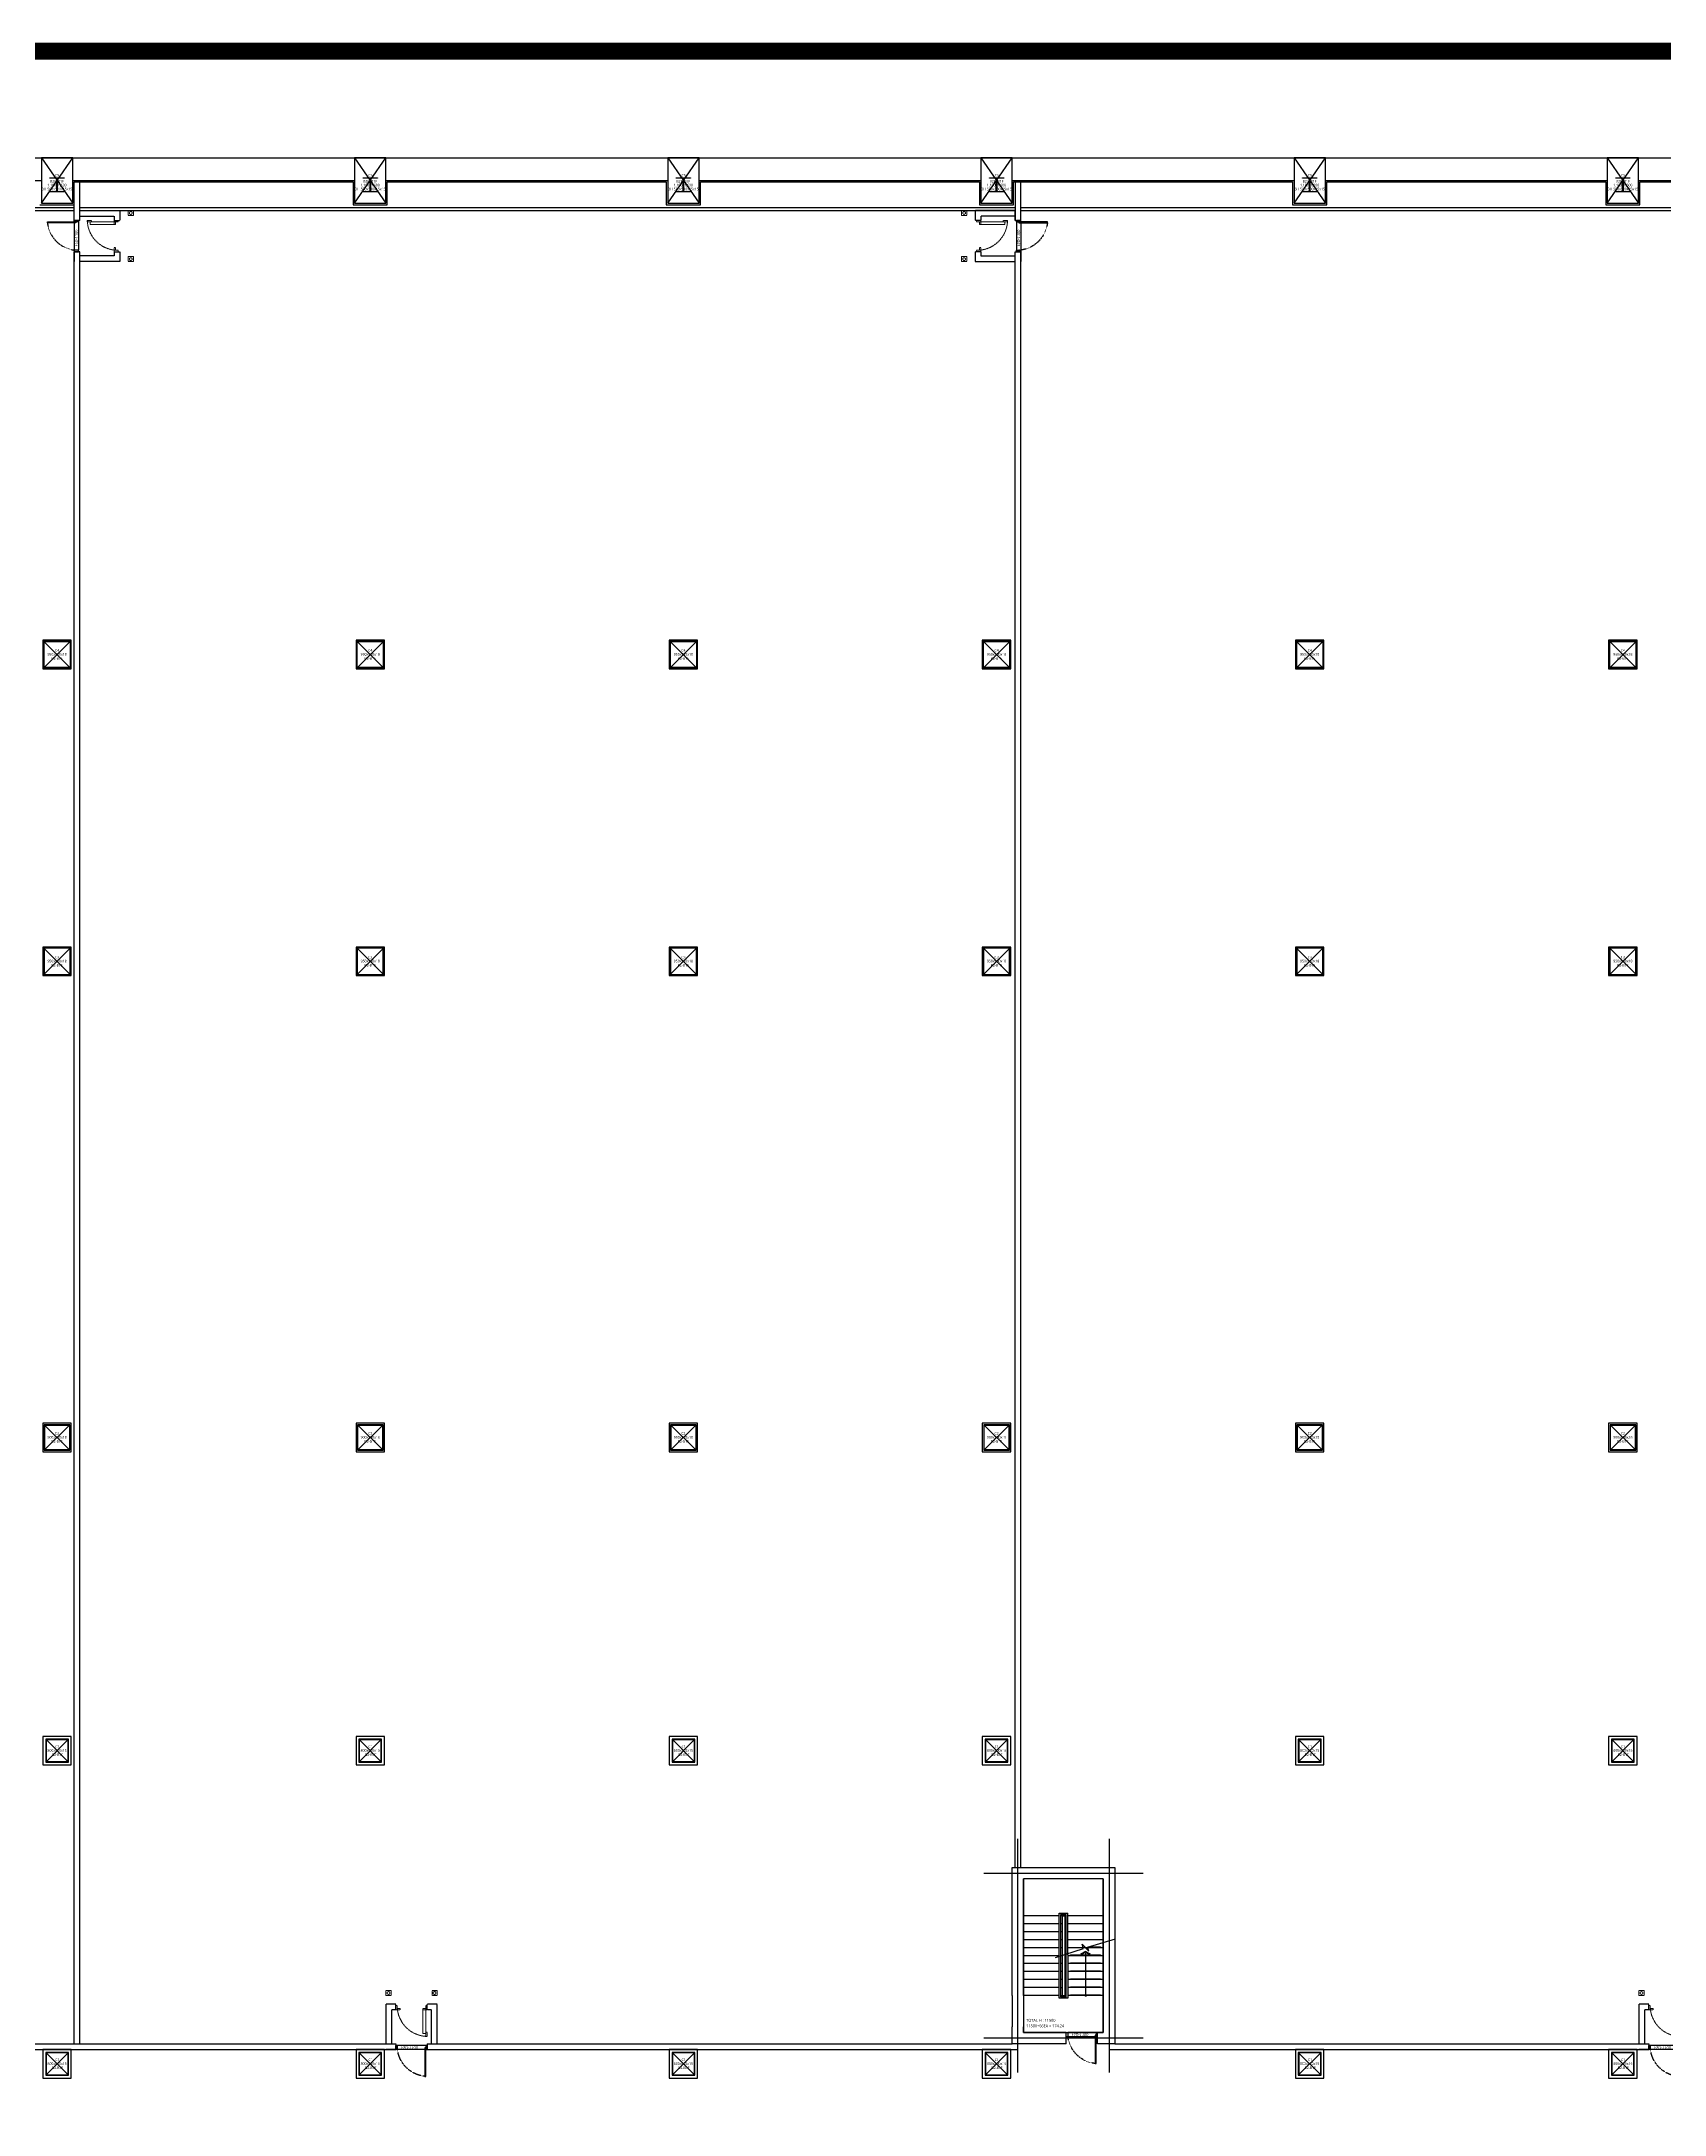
# Model space of a CAD drawing. Header units: millimetres. Extents: x -26983 to 60590, y 825 to 42375.
# Drawn here: x 57803 to 58919, y 17885 to 19309 of the extents above; entities that cross this region are included whole.
import ezdxf
from ezdxf.enums import TextEntityAlignment as Align

# ---------------------------------------------------------------- set-up
doc = ezdxf.new("R2010")
doc.units = ezdxf.units.MM
doc.header["$LTSCALE"] = 100
doc.header["$MEASUREMENT"] = 0
doc.header["$PDSIZE"] = -10
doc.linetypes.add('-HID', pattern=[2.5, 1.5, -1])
doc.linetypes.add('HID', pattern=[2.5, 1.5, -1])
doc.layers.get('0').update_dxf_attribs({"linetype": 'CONTINUOUS'})
doc.layers.get('Defpoints').update_dxf_attribs({"color": 171, "linetype": 'CONTINUOUS'})
doc.layers.add('#프레임 라인', color=189, linetype='CONTINUOUS', plot=False)
for name, color, linetype in [('DOOR', 4, 'CONTINUOUS'), ('DOOR ELE', 253, 'CONTINUOUS'), ('DOOR(OPEN ELE)', 5, 'CONTINUOUS'), ('ELE9', 9, 'CONTINUOUS'), ('FIN(패널-200글라스울64k)', 4, 'CONTINUOUS'), ('FIN(패널-T150 방열)', 9, 'CONTINUOUS'), ('STEEL', 5, 'CONTINUOUS'), ('단열패널-방열문(저온공사분)', 251, 'CONTINUOUS')]:
    doc.layers.add(name, color=color, linetype=linetype)
doc.styles.add('TE', font='malgun_0.ttf')
doc.styles.add('나눔바른고딕', font='NanumBarunGothic.ttf')

# ---------------------------------------------------------------- blocks, each defined once
blk = doc.blocks.new('C5-B2-B1F')
at = {"color": 0, "linetype": 'ByBlock', "ltscale": 0.5}
for p, q in [((-8, 85), (-250, 85)), ((-8, -385), (-8, 85)), ((250, 85), (8, 85)), ((8, 85), (8, -385)), ((-250, -385), (-8, -385)), ((8, -385), (250, -385))]:
    blk.add_line(p, q, dxfattribs=at)
blk.add_lwpolyline([(-550, -800), (550, -800), (550, 800), (-550, 800)], close=True)
for points in [[(-250, 85), (-250, 100), (250, 100), (250, 85)], [(250, -385), (250, -400), (-250, -400), (-250, -385)]]:
    blk.add_lwpolyline(points, dxfattribs=at)
at = {"layer": 'Defpoints', "ltscale": 10000}
for p, q in [((-550, -800), (550, 800)), ((-550, 800), (550, -800))]:
    blk.add_line(p, q, dxfattribs=at)
at = {"layer": 'Defpoints', "style": 'TE'}
for s, p in [('B2F~B1F', (-4, -70)), ('C5', (7, 142)), ('BH-500x500x15x15', (-4, -344)), ('1,100x1,600', (-4, -205))]:
    blk.add_text(s, height=90, dxfattribs=at).set_placement(p, align=Align.CENTER)
blk = doc.blocks.new('C3-B2-B1F')
at = {"layer": '#프레임 라인', "ltscale": 0.1}
blk.add_lwpolyline([(-500, -500), (500, -500), (500, 500), (-500, 500)], close=True, dxfattribs=at)
for points in [[(-475, -475), (475, -475), (475, 475), (-475, 475)], [(-457, -457), (457, -457), (457, 457), (-457, 457)]]:
    blk.add_lwpolyline(points, close=True)
at = {"layer": 'Defpoints', "ltscale": 10000}
for p, q in [((-475, -475), (475, 475)), ((475, -475), (-475, 475))]:
    blk.add_line(p, q, dxfattribs=at)
at = {"layer": 'Defpoints', "style": 'TE'}
for s, p in [('950x950x18', (0, -35)), ('C3', (0, 102)), ('B2-B1F', (-6, -182))]:
    blk.add_text(s, height=90, dxfattribs=at).set_placement(p, align=Align.CENTER)
blk = doc.blocks.new('*U186')
at = {"color": 0, "linetype": 'ByBlock'}
for p, q in [((450, 450), (-450, 450)), ((-450, 450), (-450, -450)), ((-432, 432), (432, 432)), ((-432, -432), (-432, 432)), ((432, 432), (432, -432)), ((450, -450), (450, 450)), ((-450, -450), (450, -450)), ((432, -432), (-432, -432))]:
    blk.add_line(p, q, dxfattribs=at)
at = {"layer": 'Defpoints'}
blk.add_point((0, 0), dxfattribs=at)
blk = doc.blocks.new('C2-B2-B1F')
at = {"layer": '#프레임 라인', "ltscale": 0.1}
blk.add_lwpolyline([(-500, -500), (500, -500), (500, 500), (-500, 500)], close=True, dxfattribs=at)
at = {"layer": 'Defpoints', "ltscale": 10000}
for p, q in [((-450, -450), (450, 450)), ((450, -450), (-450, 450))]:
    blk.add_line(p, q, dxfattribs=at)
at = {"ltscale": 0.1}
blk.add_blockref('*U186', (0, 0), dxfattribs=at)
at = {"layer": 'Defpoints', "style": 'TE'}
for s, p in [('900x900x18', (0, -35)), ('C2', (0, 102)), ('B2-B1F', (-6, -182))]:
    blk.add_text(s, height=90, dxfattribs=at).set_placement(p, align=Align.CENTER)
blk = doc.blocks.new('C1-B2-B1')
at = {"layer": '#프레임 라인', "ltscale": 0.1}
blk.add_lwpolyline([(-500, -500), (500, -500), (500, 500), (-500, 500)], close=True, dxfattribs=at)
for points in [[(-400, -400), (400, -400), (400, 400), (-400, 400)], [(-385, -385), (385, -385), (385, 385), (-385, 385)]]:
    blk.add_lwpolyline(points, close=True)
at = {"layer": 'Defpoints', "ltscale": 10000}
for p, q in [((-400, -400), (400, 400)), ((400, -400), (-400, 400))]:
    blk.add_line(p, q, dxfattribs=at)
at = {"layer": 'Defpoints', "style": 'TE'}
for s, p in [('800x800x15', (0, -35)), ('C1', (9, 102)), ('B2-B1F', (15, -182))]:
    blk.add_text(s, height=90, dxfattribs=at).set_placement(p, align=Align.CENTER)
blk = doc.blocks.new('*U194')
at = {"color": 0, "linetype": 'ByBlock'}
for p, q in [((475, 475), (-475, 475)), ((-475, 475), (-475, -475)), ((-457, 457), (457, 457)), ((-457, -457), (-457, 457)), ((457, 457), (457, -457)), ((475, -475), (475, 475)), ((-475, -475), (475, -475)), ((457, -457), (-457, -457))]:
    blk.add_line(p, q, dxfattribs=at)
at = {"layer": 'Defpoints'}
blk.add_point((0, 0), dxfattribs=at)
blk = doc.blocks.new('C4-B2-B1F')
at = {"layer": '#프레임 라인', "ltscale": 0.1}
blk.add_lwpolyline([(-500, -500), (500, -500), (500, 500), (-500, 500)], close=True, dxfattribs=at)
at = {"layer": 'Defpoints', "ltscale": 10000}
for p, q in [((-475, -475), (475, 475)), ((475, -475), (-475, 475))]:
    blk.add_line(p, q, dxfattribs=at)
at = {"ltscale": 0.1}
blk.add_blockref('*U194', (0, 0), dxfattribs=at)
at = {"layer": 'Defpoints', "style": 'TE'}
for s, p in [('950x950x18', (0, -35)), ('C4', (0, 102)), ('B2-B1F', (-6, -182))]:
    blk.add_text(s, height=90, dxfattribs=at).set_placement(p, align=Align.CENTER)
blk = doc.blocks.new('A$C48EA7C17')
at = {"layer": 'DOOR'}
for points in [[(965, 1088), (1000, 1088), (1000, 88), (965, 88)], [(-50, 0), (0, 0), (0, 150), (-50, 150)], [(1050, 0), (1000, 0), (1000, 150), (1050, 150)]]:
    blk.add_lwpolyline(points, close=True, dxfattribs=at)
at = {"layer": 'DOOR ELE', "ltscale": 0.1}
for points in [[(965, 150), (0, 150)], [(1000, 0), (0, 0)]]:
    blk.add_lwpolyline(points, dxfattribs=at)
at = {"layer": 'DOOR(OPEN ELE)', "linetype": 'HID', "ltscale": 0.05}
blk.add_arc((1084, 7), 1087, 96.27854, 175.76232, dxfattribs=at)
at = {"layer": 'Defpoints', "style": '나눔바른고딕'}
blk.add_text('FSD-1100', height=100, dxfattribs=at).set_placement((139, 28))
blk = doc.blocks.new('A$C236D454C')
at = {"layer": 'FIN(패널-200글라스울64k)', "ltscale": 1000}
for points in [[(0, 1112), (350, 1112)], [(350, 912), (0, 912)], [(350, 1112), (350, 912)], [(1450, 1112), (1450, 912)], [(1450, 1112), (1800, 1112)], [(1450, 912), (1800, 912)]]:
    blk.add_lwpolyline(points, dxfattribs=at)
at = {"layer": 'FIN(패널-T150 방열)', "linetype": '-HID', "ltscale": 0.1}
for points in [[(350, 2512), (0, 2512), (0, 1112)], [(350, 2312), (200, 2312), (200, 1112)], [(350, 2312), (350, 2512)], [(1800, 1112), (1800, 2512), (1450, 2512)], [(1450, 2312), (1450, 2512)], [(1600, 1112), (1600, 2312), (1450, 2312)]]:
    blk.add_lwpolyline(points, dxfattribs=at)
at = {"layer": 'STEEL', "linetype": '-HID', "lineweight": 0, "ltscale": 0.1}
for p, q in [((0, 2992), (180, 2992)), ((0, 2812), (0, 2992)), ((180, 2992), (180, 2812)), ((1620, 2992), (1800, 2992)), ((1620, 2812), (1620, 2992)), ((1800, 2992), (1800, 2812)), ((180, 2812), (0, 2812)), ((1800, 2812), (1620, 2812))]:
    blk.add_line(p, q, dxfattribs=at)
for centre in [(90, 2902), (1710, 2902)]:
    blk.add_circle(centre, 50, dxfattribs=at)
at = {"layer": '단열패널-방열문(저온공사분)', "linetype": '-HID', "lineweight": 0, "ltscale": 0.1}
for points in [[(350, 2462), (400, 2462), (400, 2312), (350, 2312)], [(500, 2312), (500, 2362), (400, 2362), (400, 2312)], [(1400, 2312), (1400, 2362), (1300, 2362), (1300, 2312)], [(1300, 1475), (1400, 1475), (1400, 2312), (1300, 2312)], [(1450, 2462), (1400, 2462), (1400, 2312), (1450, 2312)], [(1450, 1375), (1450, 1525), (1400, 1525), (1400, 1375)]]:
    blk.add_lwpolyline(points, close=True, dxfattribs=at)
blk.add_arc((1474, 2451), 1076, 184.02795, 268.07191, dxfattribs=at)
at = {"ltscale": 0.1, "xscale": -1, "rotation": 180}
blk.add_blockref('A$C48EA7C17', (400, 1062), dxfattribs=at)
blk = doc.blocks.new('B2FF')
at = {"layer": 'ELE9', "color": 253, "ltscale": 0.1}
for p, q in [((37274674.7, 576596.3), (37274674.7, 584796.3)), ((37277874.7, 584796.3), (37277874.7, 576596.3)), ((37273474.7, 583596.3), (37279074.7, 583596.3)), ((37277674.7, 583396.3), (37274874.7, 583396.3)), ((37276124.7, 582096.3), (37274874.7, 582096.3)), ((37276124.7, 581816.3), (37274874.7, 581816.3)), ((37276124.7, 580628.3), (37276124.7, 582186.3)), ((37276124.7, 582186.3), (37276424.7, 582186.3)), ((37276374.7, 582136.3), (37276174.7, 582136.3)), ((37276224.7, 582096.3), (37276174.7, 582096.3)), ((37276224.7, 581816.3), (37276174.7, 581816.3)), ((37276224.7, 582096.3), (37276224.7, 579296.3)), ((37276324.7, 582096.3), (37276324.7, 580694.7)), ((37276374.7, 582096.3), (37276324.7, 582096.3)), ((37276374.7, 581816.3), (37276324.7, 581816.3)), ((37277674.7, 582096.3), (37276424.7, 582096.3)), ((37277674.7, 581816.3), (37276424.7, 581816.3)), ((37276124.7, 581536.3), (37274874.7, 581536.3)), ((37276124.7, 581256.3), (37274874.7, 581256.3)), ((37276224.7, 581536.3), (37276174.7, 581536.3)), ((37276224.7, 581256.3), (37276174.7, 581256.3)), ((37276374.7, 581536.3), (37276324.7, 581536.3)), ((37276374.7, 581256.3), (37276324.7, 581256.3)), ((37277674.7, 581536.3), (37276424.7, 581536.3)), ((37277674.7, 581256.3), (37276424.7, 581256.3)), ((37276124.7, 580976.3), (37274874.7, 580976.3)), ((37276124.7, 580696.3), (37274874.7, 580696.3)), ((37276124.7, 580416.3), (37274874.7, 580416.3)), ((37276124.7, 579206.3), (37276124.7, 580628.3)), ((37276224.7, 580976.3), (37276174.7, 580976.3)), ((37276224.7, 580696.3), (37276174.7, 580696.3)), ((37276224.7, 580416.3), (37276174.7, 580416.3)), ((37276374.7, 580976.3), (37276324.7, 580976.3)), ((37276374.7, 580696.3), (37276324.7, 580696.3)), ((37276324.7, 580694.7), (37276324.7, 579296.3)), ((37276374.7, 580416.3), (37276324.7, 580416.3)), ((37277128.7, 580976.3), (37276424.7, 580976.3)), ((37277674.7, 580696.3), (37276424.7, 580696.3)), ((37277674.7, 580416.3), (37276424.7, 580416.3)), ((37277674.7, 580976.3), (37277128.7, 580976.3)), ((37276124.7, 580136.3), (37274874.7, 580136.3)), ((37276124.7, 579856.3), (37274874.7, 579856.3)), ((37276224.7, 580136.3), (37276174.7, 580136.3)), ((37276224.7, 579856.3), (37276174.7, 579856.3)), ((37276374.7, 580136.3), (37276324.7, 580136.3)), ((37276374.7, 579856.3), (37276324.7, 579856.3)), ((37277674.7, 580136.3), (37276424.7, 580136.3)), ((37277674.7, 579856.3), (37276424.7, 579856.3)), ((37276124.7, 579576.3), (37274874.7, 579576.3)), ((37276124.7, 579296.3), (37274874.7, 579296.3)), ((37276374.7, 579206.3), (37276124.7, 579206.3)), ((37276174.7, 579256.3), (37276374.7, 579256.3)), ((37277674.7, 579576.3), (37276424.7, 579576.3)), ((37277674.7, 579296.3), (37276424.7, 579296.3)), ((37279074.7, 577796.3), (37273474.7, 577796.3))]:
    blk.add_line(p, q, dxfattribs=at)
at = {"layer": 'ELE9', "color": 253, "ltscale": 10, "const_width": 600}
blk.add_lwpolyline([(37150790.4, 525050.9), (37359310.2, 525050.9), (37359324.7, 647596.3), (37256431.7, 647586.4), (37163218.1, 647630.1)], dxfattribs=at)
at = {"layer": 'ELE9', "color": 253, "ltscale": 0.1}
for points in [[(37147911.4, 537696.3), (37124524.7, 591369.2), (37124524.7, 630346.3), (37174174.7, 630346.3), (37174174.7, 643846.3), (37351674.7, 643846.3), (37351674.7, 638946.3), (37355274.7, 638946.3), (37355274.7, 623346.3), (37351674.7, 623346.3)], [(37240324.7, 642196.3), (37241524.7, 642196.3), (37241524.7, 642996.3), (37251324.7, 642996.3), (37251324.7, 642196.3), (37252524.7, 642196.3), (37252524.7, 642996.3), (37262324.7, 642996.3), (37262324.7, 642196.3), (37263524.7, 642196.3), (37263524.7, 642996.3), (37273324.7, 642996.3), (37273324.7, 642196.3), (37274524.7, 642196.3), (37274524.7, 642996.3), (37284324.7, 642996.3), (37284324.7, 642196.3), (37285524.7, 642196.3), (37285524.7, 642996.3), (37295324.7, 642996.3), (37295324.7, 642196.3), (37296524.7, 642196.3), (37296524.7, 642996.3), (37306324.7, 642996.3)], [(37230474.7, 643046.3), (37240374.7, 643046.3)], [(37240374.7, 643046.3), (37240374.7, 642246.3), (37241474.7, 642246.3), (37241474.7, 643046.3)], [(37241474.7, 643046.3), (37251374.7, 643046.3)], [(37241524.7, 641646.3), (37241524.7, 642996.3)], [(37241724.7, 641646.3), (37241724.7, 642996.3)], [(37251374.7, 643046.3), (37251374.7, 642246.3), (37252474.7, 642246.3), (37252474.7, 643046.3)], [(37252474.7, 643046.3), (37262374.7, 643046.3)], [(37262374.7, 643046.3), (37262374.7, 642246.3), (37263474.7, 642246.3), (37263474.7, 643046.3)], [(37263474.7, 643046.3), (37273374.7, 643046.3)], [(37273374.7, 643046.3), (37273374.7, 642246.3), (37274474.7, 642246.3), (37274474.7, 643046.3)], [(37274474.7, 643046.3), (37284374.7, 643046.3)], [(37274774.7, 641646.3), (37274774.7, 642996.3), (37274574.7, 642996.3), (37274574.7, 641646.3)], [(37284374.7, 643046.3), (37284374.7, 642246.3), (37285474.7, 642246.3), (37285474.7, 643046.3)], [(37285474.7, 643046.3), (37295374.7, 643046.3)], [(37295374.7, 643046.3), (37295374.7, 642246.3), (37296474.7, 642246.3), (37296474.7, 643046.3)], [(37296474.7, 643046.3), (37306374.7, 643046.3)], [(37208774.7, 642096.3), (37241524.7, 642096.3)], [(37208774.7, 641996.3), (37241524.7, 641996.3)], [(37241724.7, 642096.3), (37274574.7, 642096.3)], [(37241724.7, 641996.3), (37274574.7, 641996.3)], [(37274774.7, 642096.3), (37307524.7, 642096.3)], [(37274774.7, 641996.3), (37307524.7, 641996.3)], [(37241524.7, 577596.3), (37241524.7, 640546.3)], [(37241724.7, 577596.3), (37241724.7, 640546.3)], [(37274574.7, 583796.3), (37274574.7, 640546.3)], [(37274774.7, 583796.3), (37274774.7, 640546.3)], [(37274474.7, 579296.3), (37274474.7, 583796.3)], [(37274474.7, 583796.3), (37274874.7, 583796.3)], [(37274874.7, 583796.3), (37277674.7, 583796.3)], [(37274874.7, 579296.3), (37274874.7, 583396.3)], [(37277674.7, 583796.3), (37278074.7, 583796.3)], [(37277674.7, 583396.3), (37277674.7, 579296.3)], [(37278074.7, 583796.3), (37278074.7, 579296.3)], [(37276174.7, 582136.3), (37276174.7, 580644.9)], [(37276224.7, 582096.3), (37276324.7, 582096.3)], [(37276374.7, 580711.3), (37276374.7, 582136.3)], [(37276424.7, 580727.9), (37276424.7, 582186.3)], [(37275999.7, 580627.5), (37276978.5, 580952.7), (37276931.2, 581095), (37277168.2, 580857.6), (37277120.9, 581000), (37278099.7, 581286)], [(37276174.7, 580644.9), (37276174.7, 579256.3)], [(37276424.7, 580727.9), (37276424.7, 579206.3), (37276374.7, 579206.3), (37276374.7, 580711.3)], [(37276524.7, 580696.3), (37276524.7, 580726.3), (37277574.7, 580726.3), (37277574.7, 580696.3)], [(37276524.7, 580416.3), (37276524.7, 580446.3), (37277574.7, 580446.3), (37277574.7, 580416.3)], [(37277049.7, 580807.4), (37277049.7, 579296.3)], [(37277142.6, 581006.3), (37277574.7, 581006.3), (37277574.7, 580976.3)], [(37276524.7, 580136.3), (37276524.7, 580166.3), (37277574.7, 580166.3), (37277574.7, 580136.3)], [(37276524.7, 579856.3), (37276524.7, 579886.3), (37277574.7, 579886.3), (37277574.7, 579856.3)], [(37276524.7, 579576.3), (37276524.7, 579606.3), (37277574.7, 579606.3), (37277574.7, 579576.3)], [(37274474.7, 579296.3), (37274474.7, 578196.3)], [(37274874.7, 579296.3), (37274874.7, 578196.3)], [(37274874.7, 579296.3), (37274874.7, 578196.3)], [(37276174.7, 579576.3), (37276224.7, 579576.3)], [(37276174.7, 579296.3), (37276324.7, 579296.3)], [(37276324.7, 579576.3), (37276374.7, 579576.3)], [(37276324.7, 579296.3), (37276374.7, 579296.3)], [(37276524.7, 579296.3), (37276524.7, 579326.3), (37277574.7, 579326.3), (37277574.7, 579296.3)], [(37277674.7, 579296.3), (37277674.7, 578196.3)], [(37278074.7, 579296.3), (37278074.7, 578196.3)], [(37276374.7, 577596.3), (37274474.7, 577596.3), (37274474.7, 578196.3)], [(37276374.7, 577996.3), (37274874.7, 577996.3), (37274874.7, 578196.3)], [(37277674.7, 578196.3), (37277674.7, 577996.3), (37277474.7, 577996.3)], [(37278074.7, 578196.3), (37278074.7, 577596.3), (37277474.7, 577596.3)], [(37229024.7, 577596.3), (37252824.7, 577596.3)], [(37253924.7, 577596.3), (37274474.7, 577596.3)], [(37253924.7, 577396.3), (37274674.7, 577396.3), (37274674.7, 577596.3)], [(37276374.7, 577596.3), (37276374.7, 577996.3)], [(37277474.7, 577596.3), (37277474.7, 577996.3)], [(37277874.7, 577596.3), (37277874.7, 577396.3), (37296837.2, 577396.3)], [(37278074.7, 577596.3), (37296837.2, 577596.3)], [(37229024.7, 577396.3), (37252824.7, 577396.3)]]:
    blk.add_lwpolyline(points, dxfattribs=at)
for points in [[(37277674.7, 577996.3), (37277674.7, 583396.3), (37274874.7, 583396.3), (37274874.7, 577996.3)], [(37276874.5, 580747), (37276888.8, 580722.2), (37277049.7, 580815.1), (37277210.6, 580722.2), (37277224.9, 580747), (37277049.7, 580848.2)]]:
    blk.add_lwpolyline(points, close=True, dxfattribs=at)
blk.add_lwpolyline([(37277074.7, 579296.3, -1), (37277024.7, 579296.3, -1)], format="xyb", close=True, dxfattribs=at)
for name, p in [('C5-B2-B1F', (37240924.7, 643046.3)), ('C5-B2-B1F', (37251924.7, 643046.3)), ('C5-B2-B1F', (37262924.7, 643046.3)), ('C5-B2-B1F', (37273924.7, 643046.3)), ('C5-B2-B1F', (37284924.7, 643046.3)), ('C5-B2-B1F', (37295924.7, 643046.3)), ('C4-B2-B1F', (37240924.7, 626396.3)), ('C4-B2-B1F', (37251924.7, 626396.3)), ('C4-B2-B1F', (37262924.7, 626396.3)), ('C4-B2-B1F', (37273924.7, 626396.3)), ('C4-B2-B1F', (37284924.7, 626396.3)), ('C4-B2-B1F', (37295924.7, 626396.3)), ('C3-B2-B1F', (37240924.7, 615621.3)), ('C3-B2-B1F', (37251924.7, 615621.3)), ('C3-B2-B1F', (37262924.7, 615621.3)), ('C3-B2-B1F', (37273924.7, 615621.3)), ('C3-B2-B1F', (37284924.7, 615621.3)), ('C3-B2-B1F', (37295924.7, 615621.3)), ('C2-B2-B1F', (37240924.7, 598896.3)), ('C2-B2-B1F', (37251924.7, 598896.3)), ('C2-B2-B1F', (37262924.7, 598896.3)), ('C2-B2-B1F', (37273924.7, 598896.3)), ('C2-B2-B1F', (37284924.7, 598896.3)), ('C2-B2-B1F', (37295924.7, 598896.3)), ('C1-B2-B1', (37240924.7, 587896.3)), ('C1-B2-B1', (37251924.7, 587896.3)), ('C1-B2-B1', (37262924.7, 587896.3)), ('C1-B2-B1', (37273924.7, 587896.3)), ('C1-B2-B1', (37284924.7, 587896.3)), ('C1-B2-B1', (37295924.7, 587896.3)), ('A$C236D454C', (37252474.7, 576483.8)), ('A$C236D454C', (37296487.2, 576483.8)), ('C1-B2-B1', (37240924.7, 576896.3)), ('C1-B2-B1', (37251924.7, 576896.3)), ('C1-B2-B1', (37262924.7, 576896.3)), ('C1-B2-B1', (37273924.7, 576896.3)), ('C1-B2-B1', (37284924.7, 576896.3)), ('C1-B2-B1', (37295924.7, 576896.3))]:
    blk.add_blockref(name, p, dxfattribs=at)
at = {"layer": 'ELE9', "color": 253, "ltscale": 0.1, "xscale": -1}
for name, p, rotation in [('A$C236D454C', (37240612.2, 640196.3), 270), ('A$C48EA7C17', (37276424.7, 577996.3), 180)]:
    blk.add_blockref(name, p, dxfattribs=dict(at, rotation=rotation))
at = {"layer": 'ELE9', "color": 253, "ltscale": 0.1, "rotation": 90.00000000000001}
blk.add_blockref('A$C236D454C', (37275687.2, 640196.3), dxfattribs=at)
at = {"layer": 'ELE9', "color": 253, "ltscale": 0.1, "style": '나눔바른고딕'}
for s, p in [('TOTAL H : 11500', (37274968, 578377.5)), ('11500÷66EA = 174.24', (37274968, 578182.1))]:
    blk.add_text(s, height=100, dxfattribs=at).set_placement(p)

msp = doc.modelspace()

# ---------------------------------------------------------------- block references
at = {"xscale": 0.01956471256889679, "yscale": 0.01956471256889679, "zscale": 0.01956471256889679}
msp.add_blockref('B2FF', (-670794.1, 6632.6), dxfattribs=at)

doc.saveas('drawing.dxf')
